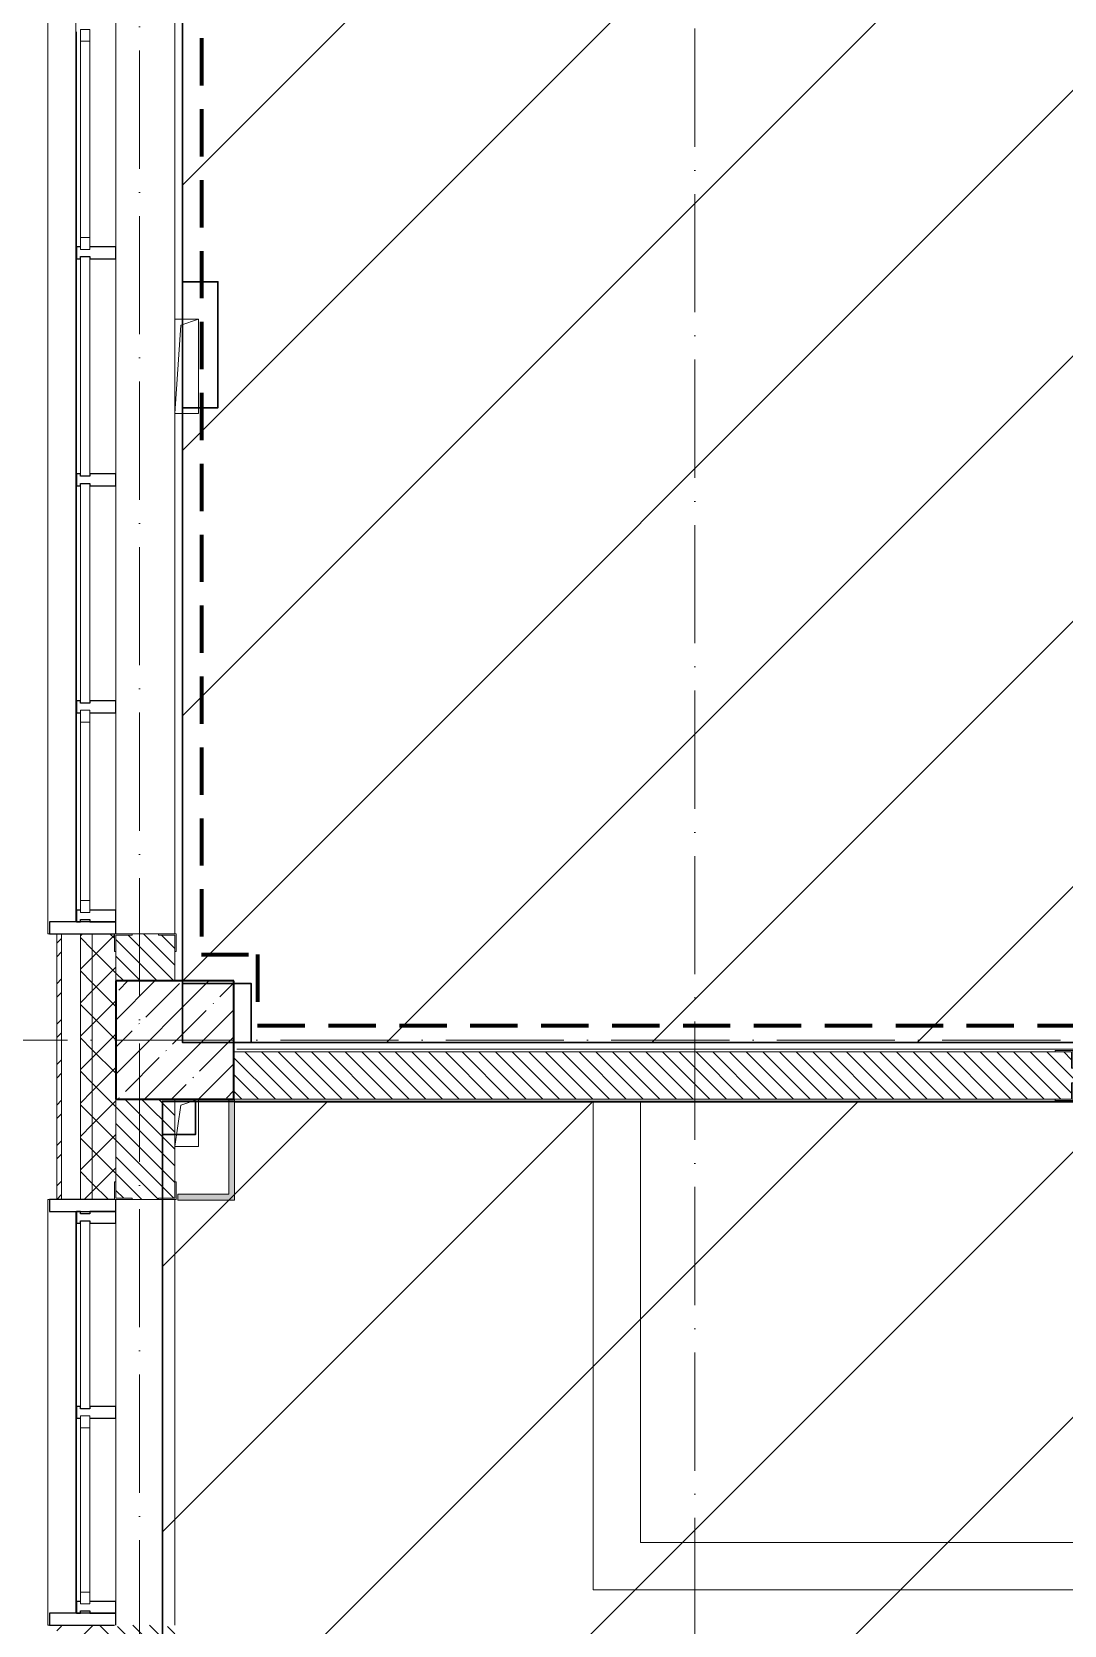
# Model space of a CAD drawing. Header units: millimetres. Extents: x -17017 to 628417, y -109036 to 199237.
# Drawn here: x -10525 to -6158, y -68390 to -61650 of the extents above; entities that cross this region are included whole.
import ezdxf

# ---------------------------------------------------------------- set-up
doc = ezdxf.new("R2010")
doc.units = ezdxf.units.MM
for name, pattern in [('01 Штриховая _2 мм_', [300, 200, -100]), ('50_200_ШТРИХ_1Т_ш5_п1_п1_', [700, 500, -100, 0, -100]), ('Штрих короткий', [300, 150, -150]), ('Штриховая _2 мм - 1 мм_', [300, 200, -100])]:
    doc.linetypes.add(name, pattern=pattern)
for name, color, linetype, lineweight in [('0-1', 7, 'Continuous', 5), ('0-2', 7, 'Continuous', 9), ('Импосты витража', 7, 'Continuous', 9), ('Импосты витража-1', 7, 'Continuous', 25), ('Каркас_Импост', 7, 'Continuous', 13), ('Каркас_Импост-1', 7, 'Continuous', 9), ('Несущие колонны', 7, 'Continuous', 9), ('Несущие колонны-1', 7, 'Continuous', 35), ('Обобщенные модели', 7, 'Continuous', 9), ('Общие ребра', 7, 'Continuous', 9), ('Окна', 7, 'Continuous', 9), ('Оси-2', 7, '50_200_ШТРИХ_1Т_ш5_п1_п1_', 9), ('Остекление-1', 7, 'Continuous', 9), ('Перемычка-1', 7, 'Штрих короткий', 9), ('Стены', 7, 'Continuous', 9), ('Стены-1', 7, 'Continuous', 13), ('стяжа', 7, 'Continuous', 30), ('Штриховка разреза-1', 7, 'Continuous', 9)]:
    doc.layers.add(name, color=color, linetype=linetype, lineweight=lineweight)
for name, color, linetype, lineweight, true_color in [('СТ-1_1', 7, 'Штриховая _2 мм - 1 мм_', 90, 0x888888), ('СТ-1_13', 7, '01 Штриховая _2 мм_', 90, 0xd5d3c7), ('Штриховка разреза-4', 1, 'Continuous', 9, 0xff0000)]:
    doc.layers.add(name, color=color, linetype=linetype, lineweight=lineweight, true_color=true_color)
doc.layers.get('0-2').off()
pattern_1 = [(135, (0, 0), (-35.35534, -35.35534), [])]
pattern_2 = [(45, (0, 0), (-70.71068, 70.71068), []), (135, (0, 0), (-70.71068, -70.71068), [])]

# ---------------------------------------------------------------- blocks, each defined once
blk = doc.blocks.new('ось2эт')
at = {"layer": 'Оси-2'}
for p, q in [((-10070.1, -108435.9), (-10070.1, -54635.1)), ((-7720.1, -54635.1), (-7720.1, -108435.9)), ((18329.9, -65915.3), (-12388.8, -65915.3))]:
    blk.add_line(p, q, dxfattribs=at)
blk = doc.blocks.new('BSC_Колонна _Прямоугольная - 500х500-V112-АИ2_02_План отделки стен 2-го этажа _Часть 2_')
at = {"layer": 'Несущие колонны'}
h = blk.add_hatch(dxfattribs=at)
h.set_pattern_fill('FP_111', color=256, style=0, pattern_type=2)
h.set_pattern_definition([(45, (-150, -40300), (-114.04925, 114.04925), []), (45, (-35.95, -40300), (-114.04925, 114.04925), [201.613, -40.323, 3.353, -36.97])])
h.paths.add_polyline_path([(-250, -250), (250, -250), (250, 250), (-250, 250), (-250, -73.4)], flags=0)
at = {"layer": 'Несущие колонны-1'}
for p, q in [((250, 250), (-250, 250)), ((-250, 250), (-250, -250)), ((250, -250), (250, 250)), ((-250, -250), (250, -250))]:
    blk.add_line(p, q, dxfattribs=at)
blk = doc.blocks.new('Проем_Дверь_Прямоугольный - 4800х2700h_оконные проемы-26053820-АИ2_02_План отделки стен 2-го этажа _Часть 2_')
at = {"layer": 'Перемычка-1'}
for p, q in [((2400, 125), (-2400, 125)), ((2400, -125), (-2400, -125))]:
    blk.add_line(p, q, dxfattribs=at)
blk = doc.blocks.new('PNS_Панель прямоугольная2 - Нр_Стекло - 40мм-26243474-АИ2_02_План отделки стен 2-го этажа _Часть 2_')
at = {"layer": 'Каркас_Импост'}
for p, q in [((-397.5, 0), (-397.5, 40)), ((-397.5, 40), (-347.5, 40)), ((-347.5, 40), (-347.5, 0)), ((397.5, 40), (347.5, 40)), ((347.5, 40), (347.5, 0)), ((397.5, 0), (397.5, 40)), ((-347.5, 0), (-397.5, 0)), ((347.5, 0), (397.5, 0))]:
    blk.add_line(p, q, dxfattribs=at)
at = {"layer": 'Каркас_Импост-1'}
for p, q in [((-347.5, 40), (347.5, 40)), ((-347.5, 0), (347.5, 0))]:
    blk.add_line(p, q, dxfattribs=at)
blk = doc.blocks.new('Прямоугольный импост - Импост структурный с накладкой - 150мм-25647633-АИ2_02_План отделки стен 2-го этажа _Часть 2_')
at = {"layer": 'Импосты витража-1'}
for p, q in [((-25, 0), (-25, 17)), ((-25, 17), (25, 17)), ((-15, 0), (-25, 0)), ((-15, -40), (-15, 0)), ((25, 17), (25, 0)), ((-25, -150), (-25, -40)), ((-25, -40), (-15, -40)), ((25, -40), (25, -150)), ((25, -150), (-25, -150))]:
    blk.add_line(p, q, dxfattribs=at)
blk = doc.blocks.new('Прямоугольный импост - Импост структурный с накладкой - 150мм-25647642-АИ2_02_План отделки стен 2-го этажа _Часть 2_')
at = {"layer": 'Импосты витража'}
for p, q in [((42475, -100), (43250, -100)), ((42475, -267), (43250, -267))]:
    blk.add_line(p, q, dxfattribs=at)
blk = doc.blocks.new('Прямоугольный импост - Импост структурный с накладкой - 150мм-V150-АИ2_02_План отделки стен 2-го этажа _Часть 2_')
at = {"layer": 'Импосты витража-1'}
for p, q in [((-25, 0), (-25, 17)), ((-25, 17), (25, 17)), ((25, 0), (15, 0)), ((15, 0), (15, -40)), ((25, 17), (25, 0)), ((-25, -150), (-25, -40)), ((15, -40), (25, -40)), ((25, -40), (25, -150)), ((25, -150), (-25, -150))]:
    blk.add_line(p, q, dxfattribs=at)
blk = doc.blocks.new('PNS_Панель прямоугольная1 - Нр_Стекло - 40мм-25259299-АИ2_02_План отделки стен 2-го этажа _Часть 2_')
at = {"layer": 'Остекление-1'}
for p, q in [((-387.5, 40), (387.5, 40)), ((-397.5, 0), (397.5, 0)), ((387.5, 0), (-387.5, 0))]:
    blk.add_line(p, q, dxfattribs=at)
blk = doc.blocks.new('Прямоугольный импост - Импост структурный с накладкой - 150мм-25647644-АИ2_02_План отделки стен 2-го этажа _Часть 2_')
at = {"layer": 'Импосты витража-1'}
for p, q in [((-25, 0), (-25, 17)), ((-25, 17), (25, 17)), ((-15, 0), (-25, 0)), ((-15, -40), (-15, 0)), ((25, 0), (15, 0)), ((15, 0), (15, -40)), ((25, 17), (25, 0)), ((-25, -150), (-25, -40)), ((-25, -40), (-15, -40)), ((15, -40), (25, -40)), ((25, -40), (25, -150)), ((25, -150), (-25, -150))]:
    blk.add_line(p, q, dxfattribs=at)
blk = doc.blocks.new('Прямоугольный импост - Откос НВФ_50х280 мм-25993834-АИ2_02_План отделки стен 2-го этажа _Часть 2_')
at = {"layer": 'Импосты витража-1'}
for p, q in [((-50, 130), (0, 130)), ((-50, -150), (-50, 130)), ((0, 130), (0, -144)), ((0, -150), (-50, -150))]:
    blk.add_line(p, q, dxfattribs=at)
blk = doc.blocks.new('Прямоугольный импост - Откос НВФ_50х280 мм-25993838-АИ2_02_План отделки стен 2-го этажа _Часть 2_')
at = {"layer": 'Импосты витража-1'}
for p, q in [((0, 130), (-50, 130)), ((-50, 130), (-50, -150)), ((0, -144), (0, 130)), ((-50, -150), (0, -150))]:
    blk.add_line(p, q, dxfattribs=at)
blk = doc.blocks.new('Проем_Дверь_Прямоугольный - 1800х2700h_оконные проемы-25805030-АИ2_02_План отделки стен 2-го этажа _Часть 2_')
at = {"layer": 'Перемычка-1'}
for p, q in [((900, 125), (-900, 125)), ((900, -125), (-900, -125))]:
    blk.add_line(p, q, dxfattribs=at)
blk = doc.blocks.new('Фахверк_СКБ_Уголок - 250_2700-27497298-АИ2_02_План отделки стен 2-го этажа _Часть 2_')
at = {"layer": 'Обобщенные модели'}
for p, q in [((200, 181), (125, 181)), ((125, 181), (125, 106)), ((131, 106), (131, 175)), ((131, 175), (200, 175)), ((200, 175), (200, 181)), ((125, 106), (131, 106)), ((131, -6), (125, -6)), ((125, -6), (125, -81)), ((131, -75), (131, -6)), ((125, -81), (200, -81)), ((200, -75), (131, -75)), ((200, -81), (200, -75))]:
    blk.add_line(p, q, dxfattribs=at)
blk = doc.blocks.new('PNS_Панель прямоугольная2 - Нр_Стекло - 40мм-28151954-АИ2_02_План отделки стен 2-го этажа _Часть 2_')
at = {"layer": 'Каркас_Импост'}
for p, q in [((-465, 0), (-465, 40)), ((-465, 40), (-415, 40)), ((-415, 40), (-415, 0)), ((465, 40), (415, 40)), ((415, 40), (415, 0)), ((465, 0), (465, 40)), ((-415, 0), (-465, 0)), ((415, 0), (465, 0))]:
    blk.add_line(p, q, dxfattribs=at)
at = {"layer": 'Каркас_Импост-1'}
for p, q in [((-415, 40), (415, 40)), ((-415, 0), (415, 0))]:
    blk.add_line(p, q, dxfattribs=at)
blk = doc.blocks.new('PNS_Панель прямоугольная1 - Нр_Стекло - 40мм-25328009-АИ2_02_План отделки стен 2-го этажа _Часть 2_')
at = {"layer": 'Остекление-1'}
for p, q in [((-455, 40), (455, 40)), ((-465, 0), (465, 0)), ((455, 0), (-455, 0))]:
    blk.add_line(p, q, dxfattribs=at)
blk = doc.blocks.new('PNS_Панель прямоугольная2 - Нр_Стекло - 40мм-28855703-АИ2_02_План отделки стен 2-го этажа _Часть 2_')
at = {"layer": 'Каркас_Импост'}
for p, q in [((-427.5, 0), (-427.5, 40)), ((-427.5, 40), (-377.5, 40)), ((-377.5, 40), (-377.5, 0)), ((427.5, 40), (377.5, 40)), ((377.5, 40), (377.5, 0)), ((427.5, 0), (427.5, 40)), ((-377.5, 0), (-427.5, 0)), ((377.5, 0), (427.5, 0))]:
    blk.add_line(p, q, dxfattribs=at)
at = {"layer": 'Каркас_Импост-1'}
for p, q in [((-377.5, 40), (377.5, 40)), ((-377.5, 0), (377.5, 0))]:
    blk.add_line(p, q, dxfattribs=at)
blk = doc.blocks.new('Прямоугольный импост - Импост структурный с накладкой - 150мм-28072245-АИ2_02_План отделки стен 2-го этажа _Часть 2_')
at = {"layer": 'Импосты витража'}
for p, q in [((57535, -100), (58445, -100)), ((57535, -267), (58445, -267))]:
    blk.add_line(p, q, dxfattribs=at)
blk = doc.blocks.new('Прямоугольный импост - Импост структурный с накладкой - 150мм-28072255-АИ2_02_План отделки стен 2-го этажа _Часть 2_')
at = {"layer": 'Импосты витража'}
for p, q in [((56650, -100), (57485, -100)), ((56650, -267), (57485, -267))]:
    blk.add_line(p, q, dxfattribs=at)
blk = doc.blocks.new('Прямоугольный импост - Импост структурный с накладкой - 150мм-V180-АИ2_02_План отделки стен 2-го этажа _Часть 2_')
at = {"layer": 'Импосты витража-1'}
for p, q in [((-25, 0), (-25, 17)), ((-25, 17), (25, 17)), ((25, 0), (15, 0)), ((15, 0), (15, -40)), ((25, 17), (25, 0)), ((-25, -150), (-25, -40)), ((15, -40), (25, -40)), ((25, -40), (25, -150)), ((25, -150), (-25, -150))]:
    blk.add_line(p, q, dxfattribs=at)
blk = doc.blocks.new('Прямоугольный импост - Импост структурный с накладкой - 150мм-28072285-АИ2_02_План отделки стен 2-го этажа _Часть 2_')
at = {"layer": 'Импосты витража-1'}
for p, q in [((-25, 0), (-25, 17)), ((-25, 17), (25, 17)), ((-15, 0), (-25, 0)), ((-15, -40), (-15, 0)), ((25, 0), (15, 0)), ((15, 0), (15, -40)), ((25, 17), (25, 0)), ((-25, -150), (-25, -40)), ((-25, -40), (-15, -40)), ((15, -40), (25, -40)), ((25, -40), (25, -150)), ((25, -150), (-25, -150))]:
    blk.add_line(p, q, dxfattribs=at)
blk = doc.blocks.new('Прямоугольный импост - Импост структурный с накладкой - 150мм-V179-АИ2_02_План отделки стен 2-го этажа _Часть 2_')
at = {"layer": 'Импосты витража-1'}
for p, q in [((-25, 0), (-25, 17)), ((-25, 17), (25, 17)), ((-15, 0), (-25, 0)), ((-15, -40), (-15, 0)), ((25, 17), (25, 0)), ((-25, -150), (-25, -40)), ((-25, -40), (-15, -40)), ((25, -40), (25, -150)), ((25, -150), (-25, -150))]:
    blk.add_line(p, q, dxfattribs=at)
blk = doc.blocks.new('Фахверк_СКБ_Уголок - 200_3550-28267367-АИ2_02_План отделки стен 2-го этажа _Часть 2_')
at = {"layer": 'Обобщенные модели'}
for p, q in [((200, 156), (125, 156)), ((125, 156), (125, 81)), ((131, 81), (131, 150)), ((131, 150), (200, 150)), ((200, 150), (200, 156)), ((125, 81), (131, 81)), ((131, 19), (125, 19)), ((125, 19), (125, -56)), ((131, -50), (131, 19)), ((125, -56), (200, -56)), ((200, -50), (131, -50)), ((200, -56), (200, -50))]:
    blk.add_line(p, q, dxfattribs=at)
blk = doc.blocks.new('AR_Отверстие прямоугольное _в плите_ - AR_Отверстие прямоугольное _в плите_-30510733-АИ2_02_План отделки стен 2-го этажа _Часть 2_')
at = {"layer": 'Обобщенные модели'}
for p, q in [((-50, -100), (-25, 75)), ((-25, 75), (50, 100)), ((50, -100), (50, 100)), ((-50, -100), (50, -100))]:
    blk.add_line(p, q, dxfattribs=at)
blk = doc.blocks.new('AR_Отверстие прямоугольное _в плите_ - AR_Отверстие прямоугольное _в плите_-V215-АИ2_02_План отделки стен 2-го этажа _Часть 2_')
at = {"layer": 'Обобщенные модели'}
for p, q in [((50, 200), (-50, 200)), ((-50, -200), (-25, 175)), ((-25, 175), (50, 200)), ((50, -200), (50, 200)), ((-50, -200), (50, -200))]:
    blk.add_line(p, q, dxfattribs=at)
blk = doc.blocks.new('Отлив_СКБ - Отлив витража_120_НВФ-31886035-АИ2_02_План отделки стен 2-го этажа _Часть 2_')
at = {"layer": 'Окна'}
for p, q in [((0, 113), (0, 120)), ((4800, 120), (0, 120)), ((4800, 120), (4800, 113)), ((50, 2), (4750, 2))]:
    blk.add_line(p, q, dxfattribs=at)
blk = doc.blocks.new('Отлив_СКБ - Отлив витража_120_НВФ-31885689-АИ2_02_План отделки стен 2-го этажа _Часть 2_')
at = {"layer": 'Окна'}
for p, q in [((0, 113), (0, 120)), ((1800, 120), (0, 120)), ((1800, 120), (1800, 113)), ((50, 2), (1750, 2))]:
    blk.add_line(p, q, dxfattribs=at)
blk = doc.blocks.new('0125-Р-ОО-Ш2-АР-о_23_10_2024_rvt-1-АИ2_02_План отделки стен 2-го этажа _Часть 2_')
at = {"layer": 'Штриховка разреза-1'}
h = blk.add_hatch(dxfattribs=at)
h.set_pattern_fill('FP_80', color=256, style=0, pattern_type=2)
h.set_pattern_definition([(45, (0, 0), (-85.5366, 85.5366), []), (45, (57.02, 0), (-85.5366, 85.5366), [])])
h.paths.add_polyline_path([(-330, 33880), (-330, 34900), (-350, 34900), (-350, 33880)], flags=0)
h.paths.add_polyline_path([(-330, 36700), (-330, 37825), (-350, 37825), (-350, 36700)], flags=0)
h.paths.add_polyline_path([(-330, 39625), (-330, 40750), (-350, 40750), (-350, 39625)], flags=0)
h.paths.add_polyline_path([(-330, 45550), (-330, 46750), (-350, 46750), (-350, 45550)], flags=0)
h.paths.add_polyline_path([(-350, 48550), (-330, 48550), (-330, 49800), (-350, 49800), (-350, 49467)], flags=0)
h = blk.add_hatch(dxfattribs=at)
h.set_pattern_fill('FP_81', color=256, style=0, pattern_type=2)
h.set_pattern_definition(pattern_2)
h.paths.add_polyline_path([(-200, 34050), (-200, 34900), (-250, 34900), (-250, 34050)], flags=0)
h.paths.add_polyline_path([(-200, 36700), (-200, 37825), (-250, 37825), (-250, 36700)], flags=0)
h.paths.add_polyline_path([(-200, 39625), (-200, 40750), (-250, 40750), (-250, 39625)], flags=0)
h.paths.add_polyline_path([(-200, 45550), (-200, 46750), (-250, 46750), (-250, 45550)], flags=0)
h.paths.add_polyline_path([(-200, 48550), (-200, 49700), (-250, 49700), (-250, 48550)], flags=0)
h = blk.add_hatch(dxfattribs=at)
h.set_pattern_fill('FP_81', color=256, style=0, pattern_type=2)
h.set_pattern_definition(pattern_2)
h.paths.add_polyline_path([(-100, 34050), (-100, 34825), (-106, 34825), (-106, 34900), (-200, 34900), (-200, 34050)], flags=0)
h.paths.add_polyline_path([(-106, 36700), (-106, 36775), (-100, 36775), (-100, 37750), (-106, 37750), (-106, 37825), (-200, 37825), (-200, 36700)], flags=0)
h.paths.add_polyline_path([(-200, 39625), (-106, 39625), (-106, 39700), (-100, 39700), (-100, 40675), (-106, 40675), (-106, 40750), (-200, 40750), (-200, 39631)], flags=0)
h.paths.add_polyline_path([(-100, 45550), (-100, 46675), (-106, 46675), (-106, 46750), (-200, 46750), (-200, 45550)], flags=0)
h.paths.add_polyline_path([(-106, 48550), (-106, 48625), (-100, 48625), (-100, 49650), (-200, 49650), (-200, 48550)], flags=0)
h = blk.add_hatch(dxfattribs=at)
h.set_pattern_fill('FP_2', color=256, style=0, pattern_type=2)
h.set_pattern_definition(pattern_1)
h.paths.add_polyline_path([(149.3, 40550), (150, 40550), (149.3, 40744), (81, 40744), (81, 40750), (-31, 40750), (-31, 40744), (-100, 40744), (-100, 40550)], flags=0)
h = blk.add_hatch(dxfattribs=at)
h.set_pattern_fill('FP_2', color=256, style=0, pattern_type=2)
h.set_pattern_definition(pattern_1)
h.paths.add_polyline_path([(7450, 40050), (7450, 40250), (3950, 40250), (3950, 40181), (3944, 40181), (3944, 40250), (400, 40250), (400, 40050), (3944, 40050), (3944, 40119), (3950, 40119), (3950, 40050), (5275.2, 40050)], flags=0)
h = blk.add_hatch(dxfattribs=at)
h.set_pattern_fill('FP_2', color=256, style=0, pattern_type=2)
h.set_pattern_definition(pattern_1)
h.paths.add_polyline_path([(150, 37550), (150, 37819), (81, 37819), (81, 37825), (-31, 37825), (-31, 37819), (-100, 37819), (-100, 37550)], flags=0)
h.paths.add_polyline_path([(-31, 39625), (81, 39625), (81, 39631), (150, 39631), (149.3, 40050), (-100, 40050), (-100, 39631), (-31, 39631)], flags=0)
at = {"layer": 'Общие ребра'}
for p, q in [((-330, 40750), (-330, 39625)), ((-330, 39625), (-330, 40750)), ((-250, 39625), (-250, 40750)), ((-200, 39625), (-200, 40750)), ((-100, 40675), (-100, 40550)), ((-100, 40550), (-100, 40675)), ((-100, 40050), (-100, 39700)), ((-100, 39700), (-100, 40050))]:
    blk.add_line(p, q, dxfattribs=at)
at = {"layer": 'Стены'}
for p, q in [((150, 45550), (150, 40750)), ((1920, 37975), (1920, 40037.7)), ((2120, 40037.7), (2120, 38175)), ((150, 39625), (150, 37825)), ((2120, 38175), (7200, 38175)), ((1920, 37975), (2120, 37975)), ((7200, 37975), (2120, 37975))]:
    blk.add_line(p, q, dxfattribs=at)
at = {"layer": 'Стены-1'}
for p, q in [((-350, 40750), (-350, 39625)), ((-330, 40750), (-350, 40750)), ((-106, 40750), (-330, 40750)), ((81, 40750), (-31, 40750)), ((150, 40550), (150, 40675)), ((3875, 40250), (400, 40250)), ((150, 39700), (150, 40050)), ((400, 40050), (3875, 40050)), ((-350, 39625), (-330, 39625)), ((-330, 39625), (-106, 39625)), ((-31, 39625), (81, 39625))]:
    blk.add_line(p, q, dxfattribs=at)
at = {"layer": '0-2'}
for name, p, rotation in [('Отлив_СКБ - Отлив витража_120_НВФ-31886035-АИ2_02_План отделки стен 2-го этажа _Часть 2_', (-267, 40750), 90), ('Проем_Дверь_Прямоугольный - 4800х2700h_оконные проемы-26053820-АИ2_02_План отделки стен 2-го этажа _Часть 2_', (25, 43150), 89.99999999999991), ('Прямоугольный импост - Импост структурный с накладкой - 150мм-28072245-АИ2_02_План отделки стен 2-го этажа _Часть 2_', (0, 102100), 270.0000000000001), ('PNS_Панель прямоугольная2 - Нр_Стекло - 40мм-28151954-АИ2_02_План отделки стен 2-го этажа _Часть 2_', (-250, 44110), 269.9999999999987), ('PNS_Панель прямоугольная1 - Нр_Стекло - 40мм-25328009-АИ2_02_План отделки стен 2-го этажа _Часть 2_', (-250, 43150), 269.9999999999987), ('Прямоугольный импост - Импост структурный с накладкой - 150мм-28072245-АИ2_02_План отделки стен 2-го этажа _Часть 2_', (0, 101140), 270.0000000000001), ('Прямоугольный импост - Импост структурный с накладкой - 150мм-28072245-АИ2_02_План отделки стен 2-го этажа _Часть 2_', (0, 100180), 270.0000000000001), ('PNS_Панель прямоугольная1 - Нр_Стекло - 40мм-25328009-АИ2_02_План отделки стен 2-го этажа _Часть 2_', (-250, 42190), 269.9999999999987), ('Прямоугольный импост - Импост структурный с накладкой - 150мм-28072255-АИ2_02_План отделки стен 2-го этажа _Часть 2_', (0, 98335), 270.0000000000001), ('PNS_Панель прямоугольная2 - Нр_Стекло - 40мм-28855703-АИ2_02_План отделки стен 2-го этажа _Часть 2_', (-250, 41267.5), 269.9999999999987), ('Фахверк_СКБ_Уголок - 250_2700-27497298-АИ2_02_План отделки стен 2-го этажа _Часть 2_', (-25, 40875), 269.9999999999999), ('Фахверк_СКБ_Уголок - 200_3550-28267367-АИ2_02_План отделки стен 2-го этажа _Часть 2_', (4075, 40200), 180), ('Фахверк_СКБ_Уголок - 250_2700-27497298-АИ2_02_План отделки стен 2-го этажа _Часть 2_', (75, 39500), 89.99999999999991), ('Отлив_СКБ - Отлив витража_120_НВФ-31885689-АИ2_02_План отделки стен 2-го этажа _Часть 2_', (-267, 37825), 90), ('Прямоугольный импост - Откос НВФ_50х280 мм-25993838-АИ2_02_План отделки стен 2-го этажа _Часть 2_', (-250, 39625), 89.99999999999773), ('Проем_Дверь_Прямоугольный - 1800х2700h_оконные проемы-25805030-АИ2_02_План отделки стен 2-го этажа _Часть 2_', (25, 38725), 89.99999999999991), ('Прямоугольный импост - Импост структурный с накладкой - 150мм-25647642-АИ2_02_План отделки стен 2-го этажа _Часть 2_', (0, 82000), 270.0000000000001), ('PNS_Панель прямоугольная1 - Нр_Стекло - 40мм-25259299-АИ2_02_План отделки стен 2-го этажа _Часть 2_', (-250, 39137.5), 269.9999999999977), ('Прямоугольный импост - Импост структурный с накладкой - 150мм-25647642-АИ2_02_План отделки стен 2-го этажа _Часть 2_', (0, 81175), 270.0000000000001), ('PNS_Панель прямоугольная2 - Нр_Стекло - 40мм-26243474-АИ2_02_План отделки стен 2-го этажа _Часть 2_', (-250, 38312.5), 269.9999999999977)]:
    blk.add_blockref(name, p, dxfattribs=dict(at, rotation=rotation))
at = {"layer": '0-2', "extrusion": (0, 0, -1)}
for name, p, rotation in [('Прямоугольный импост - Импост структурный с накладкой - 150мм-V180-АИ2_02_План отделки стен 2-го этажа _Часть 2_', (250, 43630), 270.0000000000013), ('Прямоугольный импост - Импост структурный с накладкой - 150мм-28072285-АИ2_02_План отделки стен 2-го этажа _Часть 2_', (250, 42670), 270.0000000000013), ('Прямоугольный импост - Импост структурный с накладкой - 150мм-V179-АИ2_02_План отделки стен 2-го этажа _Часть 2_', (250, 41710), 270.0000000000013), ('Прямоугольный импост - Импост структурный с накладкой - 150мм-V180-АИ2_02_План отделки стен 2-го этажа _Часть 2_', (250, 40825), 270.0000000000013), ('Прямоугольный импост - Откос НВФ_50х280 мм-25993834-АИ2_02_План отделки стен 2-го этажа _Часть 2_', (250, 40750), 270.0000000000013), ('Прямоугольный импост - Импост структурный с накладкой - 150мм-25647644-АИ2_02_План отделки стен 2-го этажа _Часть 2_', (250, 39550), 270.0000000000023), ('Прямоугольный импост - Импост структурный с накладкой - 150мм-25647633-АИ2_02_План отделки стен 2-го этажа _Часть 2_', (250, 38725), 270.0000000000023), ('Прямоугольный импост - Импост структурный с накладкой - 150мм-V150-АИ2_02_План отделки стен 2-го этажа _Часть 2_', (250, 37900), 270.0000000000023), ('Прямоугольный импост - Откос НВФ_50х280 мм-25993834-АИ2_02_План отделки стен 2-го этажа _Часть 2_', (250, 37825), 270.0000000000023)]:
    blk.add_blockref(name, p, dxfattribs=dict(at, rotation=rotation))
at = {"layer": '0-2'}
for name, p in [('AR_Отверстие прямоугольное _в плите_ - AR_Отверстие прямоугольное _в плите_-V215-АИ2_02_План отделки стен 2-го этажа _Часть 2_', (200, 43150)), ('BSC_Колонна _Прямоугольная - 500х500-V112-АИ2_02_План отделки стен 2-го этажа _Часть 2_', (150, 40300)), ('AR_Отверстие прямоугольное _в плите_ - AR_Отверстие прямоугольное _в плите_-30510733-АИ2_02_План отделки стен 2-го этажа _Часть 2_', (200, 39950))]:
    blk.add_blockref(name, p, dxfattribs=at)
blk = doc.blocks.new('2ч2эт')
at = {"layer": 'Штриховка разреза-4'}
for points in [[(-9692.6, -66592.8), (-9667.6, -66592.8), (-9667.6, -66165.6), (-9692.6, -66165.6), (-9692.6, -66567.8)], [(-9692.6, -66592.8), (-9692.6, -66567.8), (-9908.1, -66567.8), (-9908.1, -66592.8)]]:
    blk.add_hatch(color=256, dxfattribs=at).paths.add_polyline_path(points, flags=0)
at = {"layer": 'Общие ребра'}
for p, q in [((-9667.6, -66165.6), (-9667.6, -66177.6)), ((-9908.1, -66567.8), (-9908.1, -66590.3))]:
    blk.add_line(p, q, dxfattribs=at)
at = {"layer": 'СТ-1_1'}
for p, q in [((-9808.1, -60777.3), (-9808.1, -65553.3)), ((-9808.1, -65553.3), (-9570.1, -65553.3)), ((-9570.1, -65553.3), (-9570.1, -65853.3))]:
    blk.add_line(p, q, dxfattribs=at)
at = {"layer": 'СТ-1_13'}
blk.add_line((-9570.1, -65853.3), (-2982.1, -65853.3), dxfattribs=at)
at = {"layer": 'Стены-1'}
for p, q in [((-9670.1, -65965.3), (-6195.1, -65965.3)), ((-2882.1, -65953.3), (-9658.1, -65953.3)), ((-9692.6, -66165.6), (-9692.6, -66567.8)), ((-6195.1, -66165.6), (-9692.6, -66165.6)), ((-9667.6, -66592.8), (-9667.6, -66177.6)), ((-9667.6, -66177.6), (-2882.1, -66177.6)), ((-9692.6, -66567.8), (-9908.1, -66567.8)), ((-9908.1, -66590.3), (-9908.1, -66592.8)), ((-9908.1, -66592.8), (-9667.6, -66592.8))]:
    blk.add_line(p, q, dxfattribs=at)
at = {"layer": 'стяжа'}
for points in [[(-2388, -58005.3), (-2388, -56925.3), (-9888, -56925.3), (-9888, -65925.3), (-2388, -65925.3), (-2388, -59705.3)], [(-2388, -65925.3), (-2378.3, -66175.1), (-9888, -66175.1)], [(-2388, -72625.3), (-2388, -66175.1), (-9973, -66175.1), (-9973, -89355.1), (-9686, -89355.1)]]:
    blk.add_lwpolyline(points, dxfattribs=at)
for points in [[(-9888, -63240.1), (-9738, -63240.1), (-9738, -62707.2), (-9888, -62707.2)], [(-9888, -65925.3), (-9598, -65925.3), (-9598, -65675.3), (-9888, -65675.3)], [(-9973, -66175.1), (-9833, -66175.1), (-9833, -66315.1), (-9973, -66315.1)]]:
    blk.add_lwpolyline(points, close=True, dxfattribs=at)
at = {"layer": '0-1'}
blk.add_blockref('0125-Р-ОО-Ш2-АР-о_23_10_2024_rvt-1-АИ2_02_План отделки стен 2-го этажа _Часть 2_', (-10070.1, -106215.3), dxfattribs=at)

msp = doc.modelspace()

# ---------------------------------------------------------------- hatches: boundary and pattern name
at = {"layer": 'стяжа'}
h = msp.add_hatch(dxfattribs=at)
h.set_pattern_fill('ANSI31', color=5, scale=250)
h.set_pattern_definition([(45, (4472.5, -59163.1), (-561.266, 561.266), [])])
h.paths.add_polyline_path([(13742, -89400.5), (12812, -89400.5), (6162, -89400.5), (6162, -89950.4), (12812, -89960.5), (12812, -94460.5), (13012, -94460.5), (13012, -94955.3), (15112, -94955.3), (15112, -94443.1), (15322, -94443.1), (15322, -94230.5), (15762, -94230.5), (15762, -90460.5), (15322, -90460.5), (15322, -89960.5), (13742, -89960.5)])
h.paths.add_polyline_path([(15592, -66215.3), (15192, -66215.3), (15192, -65695.3), (15592, -65695.3), (15592, -63285.3), (15464.5, -63285.3), (15464.5, -62800.4), (15592, -62800.4), (15592, -60875.3), (15362, -60875.3), (15362, -60625.3), (12222, -60625.3), (12222, -61275.3), (9132, -61275.3), (9132, -60575.3), (8692, -60575.3), (8692, -60325.3), (9912, -60325.3), (9912, -58904.6), (9862, -58904.6), (9862, -58299.1), (9912, -58299.1), (9912, -56925.3), (6812, -56925.3), (6812, -57175.3), (6312, -57175.3), (6062, -57175.3), (6062, -56925.3), (2562, -56925.3), (2562, -57345.3), (2042, -57345.3), (2042, -56925.3), (-2138, -56925.3), (-2138, -58005.3), (-2388, -58005.3), (-2388, -57961), (-2788, -57961), (-2788, -56925.3), (-9668, -56925.3), (-9668, -57165.3), (-9778, -57165.3), (-9778, -57376.1), (-9888, -57376.1), (-9888, -60155.3), (-9638, -60155.3), (-9638, -60655.3), (-9888, -60655.3), (-9888, -62707.2), (-9738, -62707.2), (-9738, -63240.1), (-9888, -63240.1), (-9888, -65675.3), (-9598, -65675.3), (-9598, -65925.3), (-2888, -65925.3), (-2888, -63325.3), (-2388, -63325.3), (-2388, -61148.8), (-2758, -61148.8), (-2758, -59948.8), (-2388, -59948.8), (-2388, -59705.3), (-2138, -59705.3), (-2138, -72625.3), (-2388, -72625.3), (-2388, -72225.3), (-2788, -72225.3), (-2788, -70635.3), (-2388, -70635.3), (-2388, -69135.3), (-2788, -69135.3), (-2928.7, -69135.3), (-2928.7, -66175.1), (-9833, -66175.1), (-9833, -66315.1), (-9973, -66315.1), (-9973, -68675.1), (-9723, -68675.1), (-9723, -69175.1), (-9833, -69175.1), (-9833, -69315.1), (-9973, -69315.1), (-9973, -71540.3), (-9833, -71540.3), (-9833, -71675.1), (-9723, -71675.1), (-9723, -72175.1), (-9973, -72175.1), (-9973, -77655.1), (-9723, -77655.1), (-9723, -78155.1), (-9738, -78155.1), (-9738, -78390.1), (-9973, -78390.1), (-9973, -80457.8), (-9755.8, -80457.8), (-9755.8, -80675.1), (-9723, -80675.1), (-9723, -81175.1), (-9787.7, -81175.1), (-9787.7, -81360.3), (-9973, -81360.3), (-9973, -86532.6), (-9750.6, -86532.6), (-9750.6, -86755.1), (-9723, -86755.1), (-9723, -87255.1), (-9838.3, -87255.1), (-9838.3, -87389.8), (-9973, -87389.8), (-9973, -89355.1), (-9686, -89355.1), (-9686, -89495.1), (-9973, -89495.1), (-9973, -89703.9), (-9853.5, -89703.9), (-9853.5, -89945.4), (-9723, -89945.4), (-9723, -90445.4), (-9973, -90445.4), (-9973, -94375.1), (-9723, -94375.1), (-9723, -94625.1), (-7673, -94625.1), (-7673, -94145.1), (-3003, -94145.1), (-3003, -92615.1), (-2388, -92615.1), (-2388, -91955.4), (-2138, -91955.4), (-2138, -94925.3), (2042, -94925.3), (2042, -94365.3), (2562, -94365.3), (2562, -94625.3), (5572, -94625.3), (5572, -94285.3), (6162, -94285.3), (6162, -92315.3), (6162, -91180.3), (6162, -89960.6), (6154.9, -89960.6), (2562, -89950.4), (2562, -90475.4), (2042, -90475.4), (2042, -89950.4), (2042, -89945.4), (2201, -89945.4), (2201, -87175.4), (2042, -87175.4), (2042, -85985.4), (1200.5, -85985.4), (1200.5, -77695.3), (2042, -77695.3), (2178.2, -77695.3), (2178.2, -72220.3), (2042, -72220.3), (2042, -71695.3), (2042, -71690.3), (2562, -71690.3), (2562, -71882.4), (5852, -71882.4), (5852, -71690.3), (5852, -71421.7), (6562, -71421.7), (6562, -71285.3), (7012, -71285.3), (7012, -71695.3), (15592, -71695.3)])
h.paths.add_polyline_path([(7012, -69615.3), (6562, -69615.3), (6562, -69446.8), (6102, -69446.8), (6102, -63155.3), (6562, -63155.3), (6562, -58775.3), (6812, -58775.3), (6812, -60325.3), (7112, -60325.3), (7112, -60575.3), (7112, -60825.3), (7112, -62175.3), (6812, -62175.3), (6812, -63055.3), (7012, -63055.3)], flags=16)
h.paths.add_polyline_path([(2562, -66200.3), (2042, -66200.3), (2042, -65675.3), (2042, -65670.3), (2562, -65670.3)], flags=16)
h.paths.add_polyline_path([(-2138, -74325.3), (-2138, -84740.1), (-2388, -84740.1), (-2388, -84500.1), (-2798, -84500.1), (-2798, -84000.1), (-2388, -84000.1), (-2388, -82235.1), (-2968, -82235.1), (-2968, -80395.1), (-2388, -80395.1), (-2388, -78605.3), (-2918, -78605.3), (-2918, -74465.3), (-2388, -74465.3), (-2388, -74325.3)], flags=16)
h.paths.add_polyline_path([(2562, -60695.3), (2042, -60695.3), (2042, -60170.3), (2562, -60170.3)], flags=16)
h.paths.add_polyline_path([(-2138, -86440.1), (-2138, -86640.1), (-2138, -90775.4), (-2388, -90775.4), (-2388, -90475.4), (-2658, -90475.4), (-2758, -90475.4), (-2758, -89495.1), (-8616, -89495.1), (-8616, -89355.1), (-3003, -89355.1), (-3003, -87055.1), (-2703, -87055.1), (-2703, -86640.1), (-2388, -86640.1), (-2388, -86440.1)], flags=16)
h.paths.add_polyline_path([(-2138, -89950.4), (-2658, -89950.4), (-2658, -89945.4), (-2138, -89945.4)], flags=0)

# ---------------------------------------------------------------- block references
for name in ['ось2эт', '2ч2эт']:
    msp.add_blockref(name, (0, 0), dxfattribs=at)

doc.saveas('drawing.dxf')
